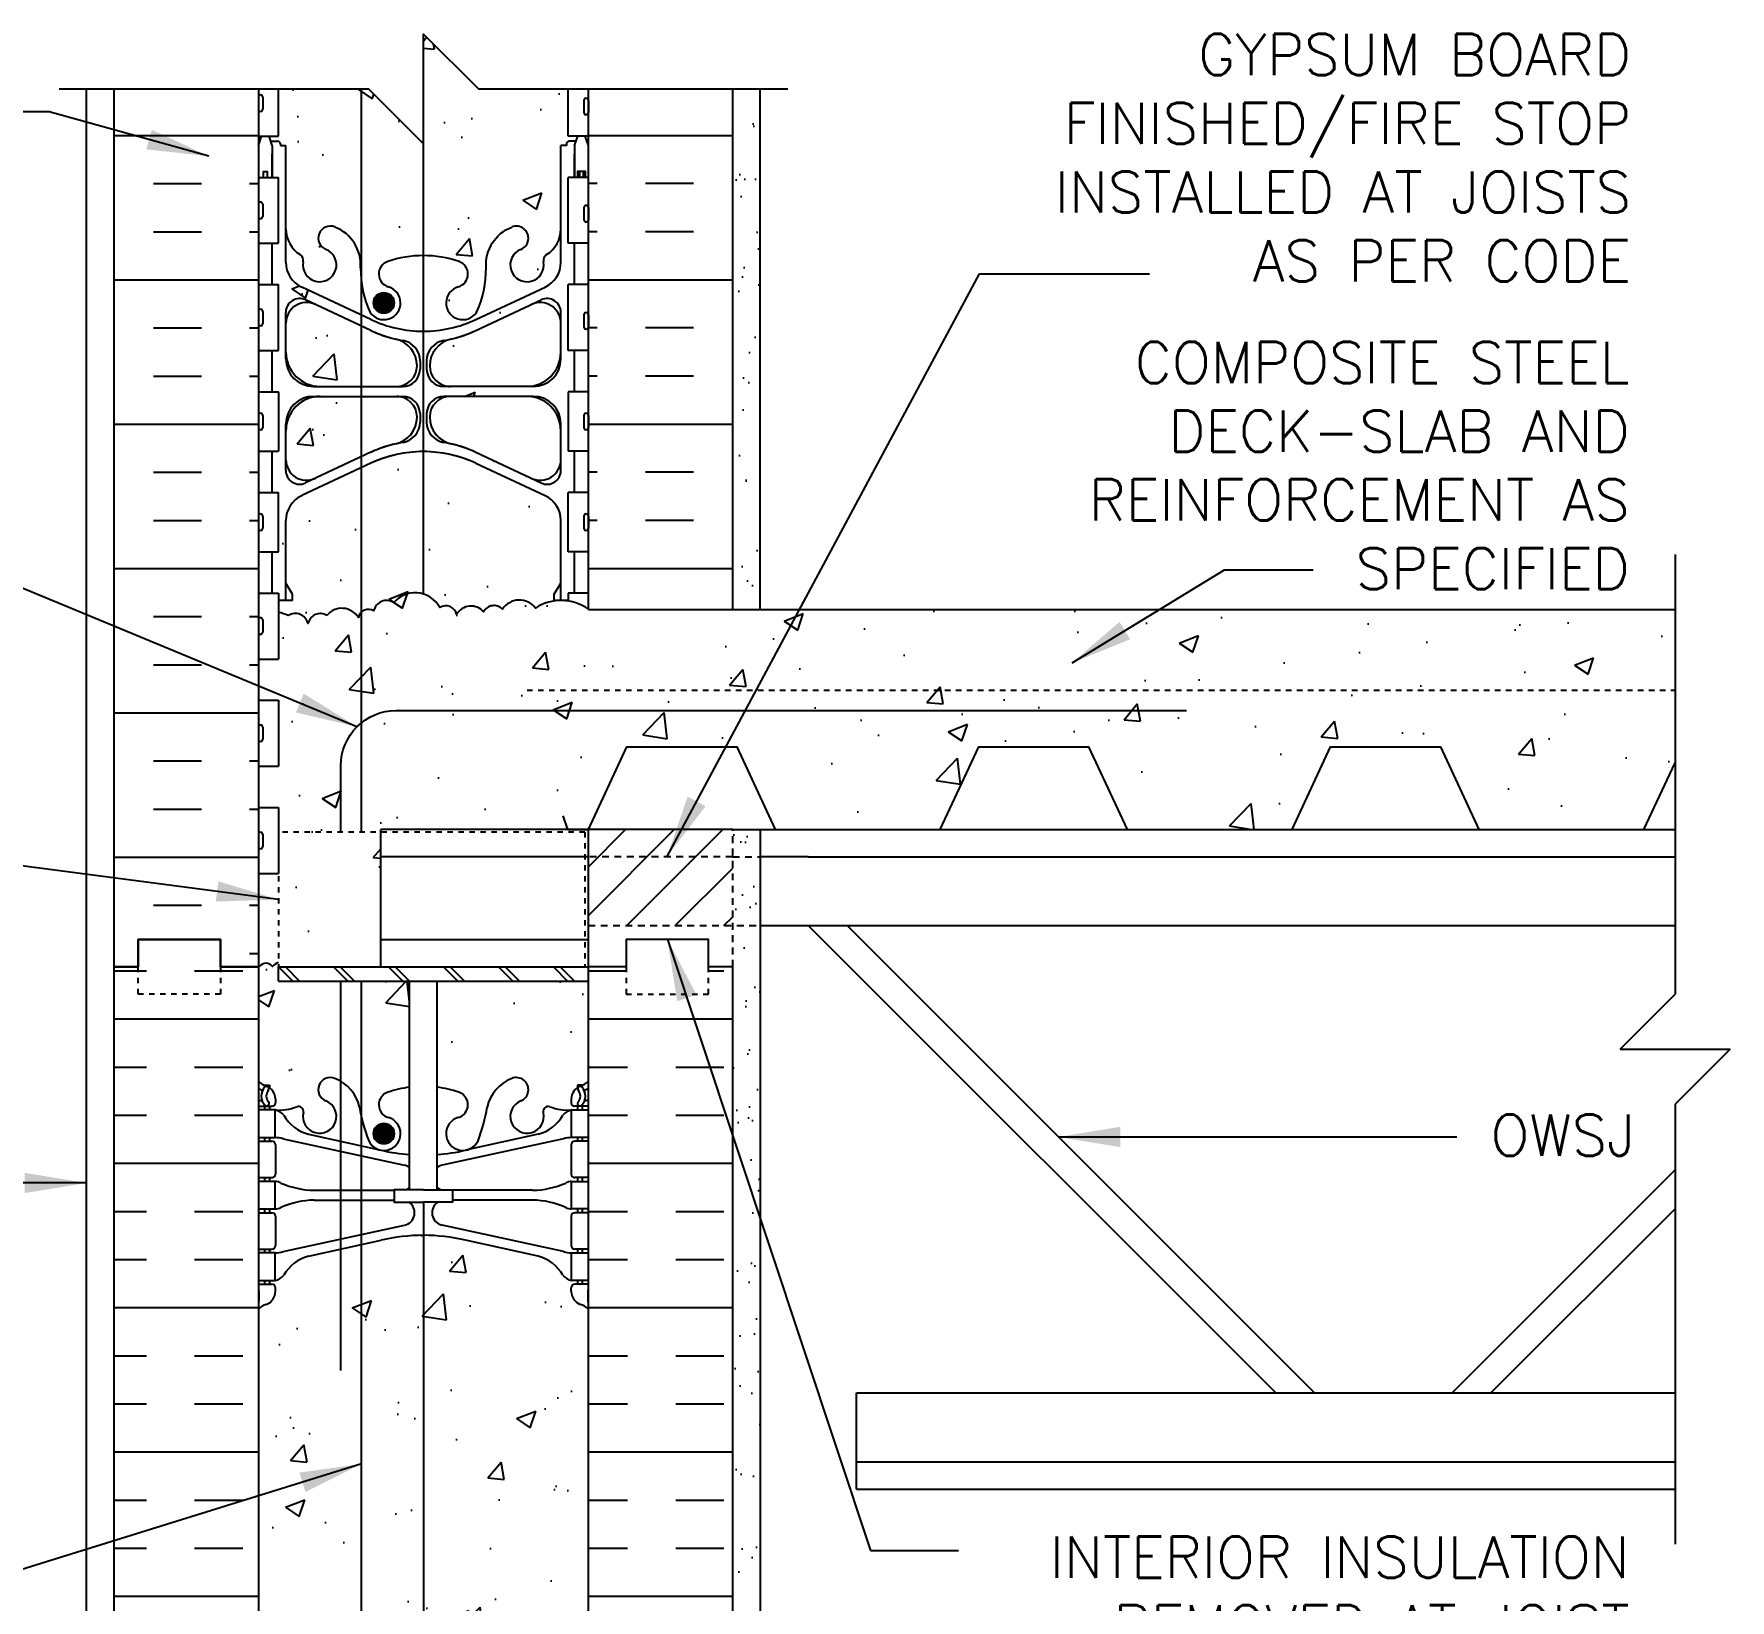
# Model space of a CAD drawing. Header units: inches. Extents: x 55 to 102, y 121.4 to 208.
# Drawn here: x 71.13 to 101.97, y 179.55 to 208.03 of the extents above; entities that cross this region are included whole.
import ezdxf
from ezdxf.enums import TextEntityAlignment as Align

# ---------------------------------------------------------------- set-up
doc = ezdxf.new("R2010")
doc.units = ezdxf.units.IN
doc.header["$LTSCALE"] = 0.5
doc.header["$MEASUREMENT"] = 0
doc.linetypes.add('DASHED2', pattern=[0.375, 0.25, -0.125])
doc.linetypes.add('HIDDEN2', pattern=[0.1875, 0.125, -0.0625])
for name, color, linetype in [('HATCH', 12, 'Continuous'), ('line25', 2, 'Continuous'), ('LINE3', 3, 'Continuous'), ('LINE50', 5, 'Continuous'), ('LINE9', 9, 'Continuous'), ('TEXT', 4, 'Continuous'), ('Web_Edge', 9, 'Continuous')]:
    doc.layers.add(name, color=color, linetype=linetype)
doc.styles.add('DIM', font='romans.shx', dxfattribs={"width": 0.7})
doc.styles.add('ROMANS', font='romans.shx', dxfattribs={"height": 0.75})
doc.dimstyles.new('ext_12', dxfattribs={"dimscale": 12, "dimtxt": 0.09375, "dimasz": 0.09375, "dimexe": 0.09375, "dimexo": 0.0625, "dimgap": 0.0625, "dimtad": 1, "dimdec": 1, "dimzin": 3, "dimdsep": 46, "dimlunit": 4, "dimtxsty": 'DIM', "dimcen": 0.09, "dimdle": 0.09375, "dimclrt": 4, "dimadec": 0, "dimazin": 0, "dimtfac": 1, "dimtdec": 1, "dimtmove": 2, "dimatfit": 3, "dimfxl": 1, "dimfrac": 2, "dimtolj": 1, "dimtzin": 0, "dimarcsym": 0})
pattern_1 = [(37.5, (8.1292, 63.0387), (-0.0314967, 0.963412), [0, -0.76, 0, -0.85, 0, -0.8125]), (7.5, (8.1292, 63.0387), (0.884888, 1.411073), [0, -0.41, 0, -0.685, 0, -0.2625]), (327.5, (7.5142, 63.0387), (1.557071, 0.0028295), [0, -0.25, 0, -0.9, 0, -1.175]), (317.5, (7.5142, 63.0387), (1.503063, 0.438838), [0, -0.125, 0, -0.59, 0, -0.675])]

# ---------------------------------------------------------------- blocks, each defined once
blk = doc.blocks.new('Cutline')
at = {"layer": 'LINE9'}
blk.add_lwpolyline([(-12.25, 0), (-6.625, 0), (-5.625, -1), (-5.625, 1), (-4.625, 0), (1, 0)], dxfattribs=at)

msp = doc.modelspace()

# ---------------------------------------------------------------- hatches: boundary and pattern name
at = {"layer": 'HATCH'}
h = msp.add_hatch(dxfattribs=at)
h.set_pattern_fill('AR-CONC', color=256, scale=0.5)
h.paths.add_polyline_path([(80.846, 207.031), (79.211, 207.031), (78.211, 208.031), (78.211, 206.031), (77.211, 207.031), (75.576, 207.031), (75.576, 206.174), (75.404, 206.174), (75.435, 206.081), (75.561, 206.081, -0.414214), (75.611, 206.031), (75.611, 206.001), (75.711, 206.001), (75.711, 204.485, 0.258958), (75.97, 204.018, -0.31131), (76.026, 203.888, 2.127293), (76.439, 204.113, -1), (76.602, 204.521, -0.325306), (77.069, 203.779, 0.10488), (77.241, 202.967, 1.422913), (77.575, 203.434, -0.735593), (77.562, 203.892, -0.082755), (78.211, 204.001, -0.082755), (78.859, 203.892, -0.735593), (78.846, 203.434, 1.422913), (79.18, 202.967, 0.10488), (79.352, 203.779, -0.325306), (79.819, 204.521, -1), (79.982, 204.113, 2.127293), (80.395, 203.888, -0.31131), (80.451, 204.018, 0.258958), (80.711, 204.485), (80.711, 206.001), (80.811, 206.001), (80.811, 206.031, -0.414214), (80.861, 206.081), (80.987, 206.081), (81.017, 206.174), (80.846, 206.174)])
h.paths.add_polyline_path([(77.707, 202.483, -0.053094), (77.257, 202.638), (76.245, 203.112, 0.549071), (75.711, 202.772), (75.711, 202.246, 0.414214), (76.336, 201.621), (77.721, 201.621, 0.085652), (77.846, 201.642, 0.316711), (78.096, 201.995, 0.350119)], flags=16)
h.paths.add_polyline_path([(77.721, 201.441), (76.336, 201.441, 0.414214), (75.711, 200.816), (75.711, 200.289, 0.549071), (76.245, 199.949), (77.257, 200.423, -0.053094), (77.707, 200.578, 0.350119), (78.096, 201.066, 0.413582)], flags=16)
h.paths.add_polyline_path([(80.086, 201.441), (78.701, 201.441, 0.413582), (78.326, 201.066, 0.350119), (78.714, 200.578, -0.053094), (79.164, 200.423), (80.177, 199.949, 0.549071), (80.711, 200.289), (80.711, 200.816, 0.414214)], flags=0)
h.paths.add_polyline_path([(80.711, 202.246), (80.711, 202.772, 0.549071), (80.177, 203.112), (79.164, 202.638, -0.051645), (78.726, 202.486, -0.001445), (78.714, 202.483, 0.350119), (78.326, 201.995, 0.413582), (78.701, 201.621), (80.086, 201.621, 0.414214)], flags=16)
h.paths.add_polyline_path([(80.846, 199.694), (80.961, 199.694), (80.961, 200.444), (80.846, 200.444), (80.846, 201.524), (80.961, 201.524), (80.961, 202.274), (80.846, 202.274), (80.846, 203.474), (80.961, 203.474), (80.961, 204.224), (80.846, 204.224), (80.846, 205.424), (80.961, 205.424), (80.961, 206.001), (80.987, 206.081), (80.861, 206.081, 0.414214), (80.811, 206.031), (80.811, 206.001), (80.711, 206.001), (80.711, 204.485), (80.711, 203.879, -0.291097), (80.423, 203.426), (79.164, 202.837, -0.109869), (78.211, 202.625, -0.109869), (77.257, 202.837), (75.999, 203.426, -0.291097), (75.711, 203.879), (75.711, 206.001), (75.611, 206.001), (75.611, 206.031, 0.414214), (75.561, 206.081), (75.435, 206.081), (75.461, 206.001), (75.461, 205.424), (75.576, 205.424), (75.576, 204.224), (75.461, 204.224), (75.461, 203.474), (75.576, 203.474), (75.576, 202.274), (75.461, 202.274), (75.461, 201.524), (75.576, 201.524), (75.576, 200.444), (75.461, 200.444), (75.461, 199.694), (75.576, 199.694), (75.576, 198.614), (75.461, 198.614), (75.461, 197.864), (75.576, 197.864), (75.576, 197.729), (75.711, 197.729), (75.711, 198.042), (75.831, 197.842), (75.831, 197.729), (75.576, 197.729), (75.576, 197.512, -0.058158), (75.755, 197.453, -0.520567), (76.114, 197.309, -0.520567), (76.456, 197.456, -0.520567), (77.029, 197.417, -0.520567), (77.31, 197.538, -0.520567), (77.672, 197.693, -0.230831), (78.09, 197.867, -0.258655), (78.512, 197.598, -0.520567), (78.816, 197.477, -0.520567), (79.306, 197.52, -0.520567), (79.651, 197.569, -0.520567), (80.25, 197.591, -0.185967), (80.846, 197.719), (80.846, 197.864), (80.961, 197.864), (80.961, 198.614), (80.846, 198.614)])
h.paths.add_polyline_path([(78.583, 200.604, -0.366251), (78.271, 200.974), (78.271, 201.128, -0.414214), (78.583, 201.441), (80.211, 201.441, -0.414214), (80.711, 200.941), (80.711, 200.092, -0.549071), (80.355, 199.866), (79.164, 200.423, 0.067914)], flags=16)
h.paths.add_polyline_path([(77.838, 200.604, 0.067914), (77.257, 200.423), (76.067, 199.866, -0.549071), (75.711, 200.092), (75.711, 200.941, -0.414214), (76.211, 201.441), (77.721, 201.441), (77.838, 201.441, -0.414214), (78.151, 201.128), (78.151, 200.974, -0.366251)], flags=16)
h.paths.add_polyline_path([(78.271, 201.933), (78.271, 202.087, -0.366251), (78.583, 202.457, 0.067914), (79.164, 202.638), (80.355, 203.195, -0.549071), (80.711, 202.969), (80.711, 202.121, -0.414214), (80.211, 201.621), (78.583, 201.621, -0.414214)], flags=16)
h.paths.add_polyline_path([(77.838, 201.621), (76.211, 201.621, -0.414214), (75.711, 202.121), (75.711, 202.969, -0.549071), (76.067, 203.195), (77.257, 202.638, 0.067914), (77.838, 202.457, -0.366251), (78.151, 202.087), (78.151, 201.933, -0.414214)], flags=16)
h.paths.add_polyline_path([(100.973, 197.566), (81.211, 197.566), (81.211, 197.568, 0.310845), (80.25, 197.591, 0.520567), (79.651, 197.569, 0.520567), (79.306, 197.52, 0.520567), (78.816, 197.477, 0.520567), (78.512, 197.598, 0.258655), (78.09, 197.867, 0.230831), (77.672, 197.693, 0.520567), (77.31, 197.538, 0.520567), (77.029, 197.417, 0.520567), (76.456, 197.456, 0.520567), (76.114, 197.309, 0.520567), (75.755, 197.453, 0.058158), (75.576, 197.512), (75.576, 196.664), (75.211, 196.664), (75.211, 195.914), (75.576, 195.914), (75.576, 194.714), (75.211, 194.714), (75.211, 193.964), (75.576, 193.964), (75.576, 193.517), (77.436, 193.517), (77.436, 193.564), (81.211, 193.564), (81.91, 195.064), (83.91, 195.064), (84.609, 193.566), (87.611, 193.566), (88.309, 195.064), (90.309, 195.064), (91.007, 193.566), (94.01, 193.566), (94.708, 195.064), (96.708, 195.064), (97.406, 193.566), (100.408, 193.566), (100.973, 194.777)])
h.paths.add_polyline_path([(77.436, 193.517), (75.576, 193.517), (75.576, 191.064), (77.436, 191.064)])
h.paths.add_polyline_path([(75.576, 192.764), (75.211, 192.764), (75.211, 188.977, 0.064398), (75.321, 188.911), (75.411, 188.911), (75.411, 188.87, -0.249069), (75.521, 188.663), (75.521, 188.595, -0.414214), (75.458, 188.533), (75.411, 188.533), (75.411, 188.463), (75.516, 188.463, 0.10046), (75.909, 188.52, -0.601435), (76.029, 188.415, 2.182095), (76.439, 188.628, -1), (76.602, 189.036, -0.24438), (77.051, 188.515, 0.053157), (77.217, 187.901, 0.223253), (77.417, 187.737), (77.437, 187.732, 0.955472), (77.575, 188.326, -0.735593), (77.562, 188.784, -0.05128), (77.961, 188.876), (77.961, 190.804), (77.96, 190.804), (75.576, 190.804), (75.576, 191.064)])
h.paths.add_polyline_path([(81.211, 190.804), (78.461, 190.804), (78.461, 188.876, -0.05128), (78.859, 188.784, -0.735593), (78.846, 188.326, 0.955472), (78.985, 187.732), (79.004, 187.737, 0.223253), (79.205, 187.901, 0.053157), (79.371, 188.515, -0.24438), (79.819, 189.036, -1), (79.982, 188.628, 2.182095), (80.392, 188.415, -0.601435), (80.512, 188.52, 0.10046), (80.906, 188.463), (81.011, 188.463), (81.011, 188.533), (80.963, 188.533, -0.414214), (80.901, 188.595), (80.901, 188.663, -0.249069), (81.011, 188.87), (81.011, 188.911), (81.101, 188.911, 0.064398), (81.211, 188.977)])
h.paths.add_polyline_path([(81.211, 184.848, 0.082415), (81.067, 184.927, -0.317837), (80.901, 185.163), (80.901, 185.23, -0.414214), (80.963, 185.293), (81.011, 185.293), (81.011, 185.363), (80.906, 185.363, -0.188973), (80.75, 185.457, 0.196323), (80.301, 185.804), (78.979, 186.094, 0.057795), (78.211, 186.183, 0.057795), (77.442, 186.094), (76.121, 185.804, 0.196323), (75.672, 185.457, -0.188973), (75.516, 185.363), (75.411, 185.363), (75.411, 185.293), (75.458, 185.293, -0.414214), (75.521, 185.23), (75.521, 185.163, -0.317837), (75.354, 184.927, 0.082415), (75.211, 184.848), (75.211, 179.285, 0.082415), (75.354, 179.206, -0.317837), (75.521, 178.97), (75.521, 178.903, -0.414214), (75.458, 178.84), (75.411, 178.84), (75.411, 178.77), (75.516, 178.77, -0.188973), (75.672, 178.675, 0.196323), (76.121, 178.329), (77.442, 178.039, 0.057795), (78.211, 177.949, 0.057795), (78.979, 178.039), (80.301, 178.329, 0.196323), (80.75, 178.675, -0.188973), (80.906, 178.77), (81.011, 178.77), (81.011, 178.84), (80.963, 178.84, -0.414214), (80.901, 178.903), (80.901, 178.97, -0.317837), (81.067, 179.206, 0.082415), (81.211, 179.285)])
h.paths.add_polyline_path([(81.211, 175.155, 0.064398), (81.101, 175.221), (81.011, 175.221), (81.011, 175.263, -0.249069), (80.901, 175.47), (80.901, 175.538, -0.414214), (80.963, 175.6), (81.011, 175.6), (81.011, 175.67), (80.906, 175.67, 0.10046), (80.512, 175.613, -0.601435), (80.392, 175.718, 2.182095), (79.982, 175.505, -1), (79.819, 175.096, -0.24438), (79.371, 175.617, 0.053157), (79.205, 176.231, 0.223253), (79.004, 176.396), (78.985, 176.4, 0.955472), (78.846, 175.807, -0.735593), (78.859, 175.349, -0.082755), (78.211, 175.241, -0.082755), (77.562, 175.349, -0.735593), (77.575, 175.807, 0.955472), (77.437, 176.4), (77.417, 176.396, 0.223253), (77.217, 176.231, 0.053157), (77.051, 175.617, -0.24438), (76.602, 175.096, -1), (76.439, 175.505, 2.182095), (76.029, 175.718, -0.601435), (75.909, 175.613, 0.10046), (75.516, 175.67), (75.411, 175.67), (75.411, 175.6), (75.458, 175.6, -0.414214), (75.521, 175.538), (75.521, 175.47, -0.249069), (75.411, 175.263), (75.411, 175.221), (75.321, 175.221, 0.064398), (75.211, 175.155), (75.211, 173.066), (75.211, 170.977, 0.064398), (75.321, 170.911), (75.411, 170.911), (75.411, 170.87, -0.249069), (75.521, 170.663), (75.521, 170.595, -0.414214), (75.458, 170.533), (75.411, 170.533), (75.411, 170.463), (75.516, 170.463, 0.10046), (75.909, 170.52, -0.601435), (76.029, 170.415, 2.182095), (76.439, 170.628, -1), (76.602, 171.036, -0.24438), (77.051, 170.515, 0.053157), (77.217, 169.901, 0.223253), (77.417, 169.737), (77.437, 169.732, 0.955472), (77.575, 170.326, -0.735593), (77.562, 170.784, -0.082755), (78.211, 170.892, -0.082755), (78.859, 170.784, -0.735593), (78.846, 170.326, 0.955472), (78.985, 169.732), (79.004, 169.737, 0.223253), (79.205, 169.901, 0.053157), (79.371, 170.515, -0.24438), (79.819, 171.036, -1), (79.982, 170.628, 2.182095), (80.392, 170.415, -0.601435), (80.512, 170.52, 0.10046), (80.906, 170.463), (81.011, 170.463), (81.011, 170.533), (80.963, 170.533, -0.414214), (80.901, 170.595), (80.901, 170.663, -0.249069), (81.011, 170.87), (81.011, 170.911), (81.101, 170.911, 0.064398), (81.211, 170.977), (81.211, 173.066)])
h = msp.add_hatch(dxfattribs=at)
h.set_pattern_fill('INSUL', color=256, scale=7, style=0)
h.set_pattern_definition([(0, (-2850.951, -205.941), (0, 2.625), []), (0, (-2850.951, -205.066), (0, 2.625), [0.875, -0.875]), (0, (-2850.951, -204.191), (0, 2.625), [0.875, -0.875])])
h.paths.add_polyline_path([(72.586, 191.069), (73.023, 191.069), (73.023, 191.569), (74.523, 191.569), (74.523, 191.069), (75.211, 191.069), (75.211, 206.906), (75.086, 207.031), (72.586, 207.031)])
h = msp.add_hatch(dxfattribs=at)
h.set_pattern_fill('AR-CONC', color=256, scale=0.5, style=0)
h.set_pattern_definition([(50, (4.1033, -1.778), (3.5863, -0.31376), [0.375, -4.125]), (355, (4.1033, -1.778), (-0.693757, 3.76096), [0.3, -3.3]), (100.4514, (4.4022, -1.804), (2.892547, 3.4472), [0.3187, -3.50571]), (46.1842, (4.1033, -0.778), (5.336205, -0.827595), [0.5625, -6.1875]), (96.6356, (4.548, -0.847), (4.67331, 4.87059), [0.47805, -5.25856]), (351.1842, (4.1033, -0.778), (4.67331, 4.87059), [0.45, -4.95]), (21, (4.6033, -1.028), (2.984535, -2.013094), [0.375, -4.125]), (326, (4.6033, -1.028), (1.216577, 3.62575), [0.3, -3.3]), (71.4514, (4.852, -1.1957), (4.201113, 1.61265), [0.3187, -3.50571]), (37.5, (4.1033, -1.7779), (0.060799, 1.664469), [0, -3.26, 0, -3.35, 0, -3.3125]), (7.5, (4.1033, -1.778), (1.315348, 1.972059), [0, -1.91, 0, -3.185, 0, -1.2625]), (327.5, (2.9883, -1.778), (2.669112, -0.112774), [0, -1.25, 0, -3.9, 0, -5.175]), (317.5, (2.4883, -1.778), (2.91593, 0.500525), [0, -1.625, 0, -2.59, 0, -3.675])])
h.paths.add_polyline_path([(76.614, 207.031), (75.576, 207.031), (75.576, 206.174), (75.404, 206.174), (75.435, 206.081), (75.561, 206.081, -0.414214), (75.611, 206.031), (75.611, 206.001), (75.711, 206.001), (75.711, 204.485, 0.258958), (75.97, 204.018, -0.31131), (76.026, 203.888, 0.933591), (76.614, 203.73), (76.614, 203.929, 0.218189), (76.439, 204.113, -1), (76.602, 204.521, -0.004256), (76.614, 204.516)])
h = msp.add_hatch(dxfattribs=at)
h.set_pattern_fill('INSUL', color=256, scale=7, style=0)
h.set_pattern_definition([(180, (3007.3722, -205.941), (0, 2.625), []), (180, (3007.3722, -205.066), (0, 2.625), [0.875, -0.875]), (180, (3007.3722, -204.191), (0, 2.625), [0.875, -0.875])])
h.paths.add_polyline_path([(81.211, 197.566), (83.836, 197.566), (83.836, 207.031), (81.211, 207.031)])
h = msp.add_hatch(dxfattribs=at)
h.set_pattern_fill('AR-SAND', color=256, scale=0.5, style=0)
h.set_pattern_definition(pattern_1)
h.paths.add_polyline_path([(84.336, 207.031), (83.836, 207.031), (83.836, 197.566), (83.961, 197.566), (84.336, 197.566)])
h = msp.add_hatch(dxfattribs=at)
h.set_pattern_fill('AR-SAND', color=256, scale=0.5, style=0)
h.set_pattern_definition(pattern_1)
h.paths.add_polyline_path([(84.336, 193.566), (83.836, 193.566), (83.836, 173.066), (83.836, 164.066), (84.336, 164.066)])
h = msp.add_hatch(dxfattribs=at)
h.set_pattern_fill('INSUL', color=256, scale=7, style=0)
h.set_pattern_definition([(0, (82.7988, 184.8664), (0, 2.625), []), (0, (82.7988, 185.7414), (0, 2.625), [0.875, -0.875]), (0, (82.7988, 186.6164), (0, 2.625), [0.875, -0.875])])
h.paths.add_polyline_path([(83.836, 191.066), (83.398, 191.066), (83.398, 190.566), (81.898, 190.566), (81.898, 191.066), (81.211, 191.066), (81.211, 173.066), (81.898, 173.066), (81.898, 173.566), (83.398, 173.566), (83.398, 173.066), (83.836, 173.066)])
h.paths.add_polyline_path([(72.586, 173.066), (73.023, 173.066), (73.023, 173.566), (74.523, 173.566), (74.523, 173.066), (75.211, 173.066), (75.211, 191.066), (74.523, 191.066), (74.523, 191.566), (73.023, 191.566), (73.023, 191.066), (72.586, 191.066)])
at = {"layer": 'LINE3'}
for points in [[(77.68, 203.141, 1), (77.305, 203.141, 1)], [(77.305, 188.032, 1), (77.68, 188.032, 1)]]:
    msp.add_hatch(color=256, dxfattribs=at).paths.add_polyline_path(points)
at = {"layer": 'LINE9'}
h = msp.add_hatch(dxfattribs=at)
h.set_pattern_fill('ANSI31', color=256, scale=5, style=0)
h.set_pattern_definition([(45, (4.1033, -1.77793), (-0.4419417, 0.4419417), [])])
h.paths.add_polyline_path([(83.836, 191.816), (83.836, 193.564), (81.211, 193.564), (81.211, 191.816)])

# ---------------------------------------------------------------- linework, layer by layer
at = {"layer": 'HATCH', "linetype": 'HIDDEN2'}
for p, q in [((75.576, 193.517), (75.576, 191.064)), ((81.148, 193.517), (75.576, 193.517)), ((81.148, 193.517), (81.148, 191.064))]:
    msp.add_line(p, q, dxfattribs=at)
at = {"layer": 'HATCH', "linetype": 'HIDDEN2', "ltscale": 2}
for p, q in [((83.836, 191.066), (83.836, 193.566)), ((83.836, 193.066), (81.211, 193.066)), ((83.836, 193.066), (84.336, 193.066)), ((81.211, 191.816), (84.336, 191.816))]:
    msp.add_line(p, q, dxfattribs=at)
at = {"layer": 'HATCH'}
for p, q in [((75.049, 191.307), (75.211, 191.307)), ((75.576, 191.064), (75.835, 190.804)), ((75.701, 191.064), (75.96, 190.804)), ((76.576, 191.064), (76.835, 190.804)), ((76.701, 191.064), (76.96, 190.804)), ((77.576, 191.064), (77.835, 190.804)), ((77.701, 191.064), (77.96, 190.804)), ((78.576, 191.064), (78.835, 190.804)), ((78.701, 191.064), (78.96, 190.804)), ((79.576, 191.064), (79.835, 190.804)), ((79.701, 191.064), (79.96, 190.804)), ((80.576, 191.064), (80.835, 190.804)), ((80.701, 191.064), (80.96, 190.804))]:
    msp.add_line(p, q, dxfattribs=at)
for points in [[(78.09, 197.867, 0.230831), (77.672, 197.693, 0.520567), (77.31, 197.538, 0.520567), (77.029, 197.417, 0.520567), (76.456, 197.456, 0.166585)], [(81.211, 197.568, 0.310845), (80.25, 197.591, 0.520567), (79.651, 197.569, 0.520567), (79.306, 197.52, 0.520567), (78.816, 197.477, 0.520567), (78.512, 197.598, 0.258655), (78.09, 197.867, 0.132818)], [(76.456, 197.456, 0.520567), (76.114, 197.309, 0.520567), (75.755, 197.453, 0.058158), (75.576, 197.512, 0.058158)], [(75.576, 191.142, 0.182463), (75.468, 191.069, 0.520567), (75.232, 191.069)]]:
    msp.add_lwpolyline(points, format="xyb", dxfattribs=at)
at = {"layer": 'line25'}
for p, q in [((75.211, 207.031), (75.211, 173.066)), ((75.576, 206.174), (75.576, 207.031)), ((80.846, 206.174), (80.846, 207.031)), ((81.211, 197.566), (81.211, 207.031)), ((75.211, 206.174), (75.576, 206.174)), ((81.211, 206.174), (80.846, 206.174)), ((75.211, 205.424), (75.576, 205.424)), ((75.576, 204.224), (75.576, 205.424)), ((80.846, 204.224), (80.846, 205.424)), ((81.211, 205.424), (80.846, 205.424)), ((75.211, 204.224), (75.576, 204.224)), ((81.211, 204.224), (80.846, 204.224)), ((75.211, 203.474), (75.576, 203.474)), ((75.576, 202.274), (75.576, 203.474)), ((81.211, 203.474), (80.846, 203.474)), ((80.846, 202.274), (80.846, 203.474)), ((75.211, 202.274), (75.576, 202.274)), ((81.211, 202.274), (80.846, 202.274)), ((75.211, 201.524), (75.576, 201.524)), ((75.576, 201.524), (75.576, 200.444)), ((81.211, 201.524), (80.846, 201.524)), ((80.846, 201.524), (80.846, 200.444)), ((75.211, 200.444), (75.576, 200.444)), ((81.211, 200.444), (80.846, 200.444)), ((75.211, 199.694), (75.576, 199.694)), ((75.576, 198.614), (75.576, 199.694)), ((81.211, 199.694), (80.846, 199.694)), ((80.846, 198.614), (80.846, 199.694)), ((75.211, 198.614), (75.576, 198.614)), ((81.211, 198.614), (80.846, 198.614)), ((75.211, 197.864), (75.576, 197.864)), ((75.576, 197.864), (75.576, 196.664)), ((81.211, 197.864), (80.846, 197.864)), ((80.846, 197.864), (80.846, 197.719)), ((81.211, 197.566), (100.973, 197.566)), ((75.211, 196.664), (75.576, 196.664)), ((75.211, 195.914), (75.576, 195.914)), ((75.576, 195.914), (75.576, 194.714)), ((75.211, 194.714), (75.576, 194.714)), ((75.211, 193.964), (75.576, 193.964)), ((75.576, 193.964), (75.576, 192.764)), ((77.436, 191.064), (77.436, 193.564)), ((81.211, 173.066), (81.211, 193.566)), ((83.836, 193.566), (100.973, 193.566)), ((81.211, 193.064), (77.436, 193.064)), ((85.211, 193.066), (84.336, 193.066)), ((85.211, 193.066), (100.973, 193.066)), ((75.211, 192.764), (75.576, 192.764)), ((77.436, 191.564), (81.211, 191.564)), ((84.336, 191.816), (100.973, 191.816)), ((85.211, 191.816), (93.711, 183.316)), ((85.918, 191.816), (94.418, 183.316)), ((75.576, 191.064), (81.211, 191.064)), ((75.576, 190.804), (75.576, 191.064)), ((75.576, 190.804), (81.211, 190.804)), ((77.961, 187.012), (77.961, 190.804)), ((78.461, 187.012), (78.461, 190.804)), ((100.973, 187.372), (96.918, 183.316)), ((100.973, 186.664), (97.625, 183.316)), ((86.086, 181.566), (86.086, 183.316)), ((86.086, 183.316), (100.973, 183.316)), ((86.086, 182.066), (100.973, 182.066)), ((86.086, 181.566), (100.973, 181.566))]:
    msp.add_line(p, q, dxfattribs=at)
at = {"layer": 'line25', "color": 192}
for p, q in [((80.836, 193.564), (80.756, 193.814)), ((80.836, 193.564), (81.211, 193.564)), ((84.61, 193.564), (87.61, 193.564)), ((91.008, 193.564), (94.008, 193.564)), ((97.407, 193.564), (100.407, 193.564))]:
    msp.add_line(p, q, dxfattribs=at)
for points in [[(81.211, 193.564), (81.91, 195.064), (83.91, 195.064), (84.61, 193.564)], [(87.61, 193.564), (88.309, 195.064), (90.309, 195.064), (91.008, 193.564)], [(94.008, 193.564), (94.708, 195.064), (96.708, 195.064), (97.407, 193.564)], [(100.407, 193.564), (100.973, 194.777)]]:
    msp.add_lwpolyline(points, dxfattribs=at)
at = {"layer": 'line25'}
for points in [[(83.836, 193.564), (77.436, 193.564)], [(78.211, 187.012), (77.682, 187.012), (77.682, 186.785), (78.211, 186.785)], [(78.211, 187.012), (78.739, 187.012), (78.739, 186.785), (78.48, 186.785)], [(78.48, 186.785), (78.211, 186.785)]]:
    msp.add_lwpolyline(points, dxfattribs=at)
at = {"layer": 'LINE3'}
for p, q in [((77.086, 193.517), (77.086, 207.029)), ((78.211, 197.845), (78.211, 206.031)), ((77.086, 170.557), (77.086, 190.804)), ((78.211, 186.785), (78.21, 164.066))]:
    msp.add_line(p, q, dxfattribs=at)
at = {"layer": 'LINE3', "linetype": 'Continuous'}
msp.add_lwpolyline([(76.711, 193.517), (76.711, 194.726, -0.414214), (77.711, 195.726), (92.089, 195.726)], format="xyb", dxfattribs=at)
msp.add_lwpolyline([(76.711, 183.726), (76.711, 190.804)], dxfattribs=at)
at = {"layer": 'LINE3'}
for centre in [(77.492, 203.141), (77.492, 188.032)]:
    msp.add_circle(centre, 0.188, dxfattribs=at)
at = {"layer": 'LINE50'}
for p, q in [((72.586, 191.069), (72.586, 207.031)), ((83.836, 197.566), (83.836, 207.031)), ((72.586, 173.066), (72.586, 191.066)), ((83.836, 173.066), (83.836, 191.066))]:
    msp.add_line(p, q, dxfattribs=at)
for points in [[(75.211, 191.066), (74.523, 191.066), (74.523, 191.566), (73.023, 191.566), (73.023, 191.066), (72.586, 191.066)], [(72.586, 191.066), (73.023, 191.066), (73.023, 191.566), (74.523, 191.566), (74.523, 191.066), (75.211, 191.066)], [(83.836, 191.066), (83.398, 191.066), (83.398, 191.566), (81.898, 191.566), (81.898, 191.066), (81.211, 191.066)]]:
    msp.add_lwpolyline(points, dxfattribs=at)
at = {"layer": 'LINE9'}
for p, q in [((72.086, 164.066), (72.086, 207.031)), ((84.336, 197.566), (84.336, 207.031)), ((75.211, 206.884), (75.211, 206.664)), ((75.211, 206.829), (75.211, 206.829)), ((75.211, 206.719), (75.211, 206.719)), ((75.251, 206.924), (75.251, 206.924)), ((75.291, 206.884), (75.291, 206.664)), ((81.131, 206.824), (81.131, 206.604)), ((81.131, 206.769), (81.131, 206.769)), ((81.131, 206.659), (81.131, 206.659)), ((81.171, 206.864), (81.171, 206.864)), ((81.211, 206.824), (81.211, 206.604)), ((75.251, 206.624), (75.251, 206.624)), ((81.171, 206.564), (81.171, 206.564)), ((75.211, 206.001), (75.267, 206.174)), ((75.461, 206.001), (75.404, 206.174)), ((75.435, 206.081), (75.561, 206.081)), ((80.987, 206.081), (80.861, 206.081)), ((80.961, 206.001), (81.017, 206.174)), ((81.211, 206.001), (81.154, 206.174)), ((75.461, 206.001), (75.461, 205.424)), ((75.611, 206.031), (75.611, 206.001)), ((75.611, 206.031), (75.611, 206.031)), ((75.611, 206.001), (75.711, 206.001)), ((75.711, 203.879), (75.711, 206.001)), ((80.811, 206.001), (80.711, 206.001)), ((80.711, 203.879), (80.711, 206.001)), ((80.811, 206.031), (80.811, 206.001)), ((80.811, 206.031), (80.811, 206.031)), ((80.961, 206.001), (80.961, 205.424)), ((75.211, 204.934), (75.211, 204.714)), ((75.211, 204.879), (75.211, 204.879)), ((75.251, 204.974), (75.251, 204.974)), ((75.291, 204.934), (75.291, 204.714)), ((81.131, 204.874), (81.131, 204.654)), ((81.131, 204.819), (81.131, 204.819)), ((81.171, 204.914), (81.171, 204.914)), ((81.211, 204.874), (81.211, 204.654)), ((75.211, 204.769), (75.211, 204.769)), ((75.251, 204.674), (75.251, 204.674)), ((81.131, 204.709), (81.131, 204.709)), ((81.171, 204.614), (81.171, 204.614)), ((77.257, 202.837), (75.999, 203.426)), ((77.257, 202.837), (75.999, 203.426)), ((79.164, 202.837), (80.423, 203.426)), ((79.164, 202.837), (80.423, 203.426)), ((75.211, 202.984), (75.211, 202.764)), ((75.251, 203.024), (75.251, 203.024)), ((75.291, 202.984), (75.291, 202.764)), ((75.711, 202.121), (75.711, 202.969)), ((77.257, 202.638), (76.067, 203.195)), ((77.257, 202.638), (76.067, 203.195)), ((79.164, 202.638), (80.355, 203.195)), ((79.164, 202.638), (80.355, 203.195)), ((80.711, 202.121), (80.711, 202.969)), ((81.171, 202.964), (81.171, 202.964)), ((75.211, 202.929), (75.211, 202.929)), ((75.211, 202.819), (75.211, 202.819)), ((75.251, 202.724), (75.251, 202.724)), ((81.131, 202.924), (81.131, 202.704)), ((81.131, 202.869), (81.131, 202.869)), ((81.131, 202.759), (81.131, 202.759)), ((81.171, 202.664), (81.171, 202.664)), ((81.211, 202.924), (81.211, 202.704)), ((78.151, 202.087), (78.151, 201.933)), ((78.271, 202.087), (78.271, 201.933)), ((78.096, 201.996), (78.096, 201.996)), ((78.326, 201.996), (78.326, 201.996)), ((76.211, 201.621), (77.838, 201.621)), ((76.211, 201.621), (77.721, 201.621)), ((76.211, 201.441), (77.838, 201.441)), ((76.211, 201.441), (77.721, 201.441)), ((80.211, 201.621), (78.583, 201.621)), ((80.211, 201.441), (78.583, 201.441)), ((80.211, 201.621), (78.701, 201.621)), ((80.211, 201.441), (78.701, 201.441)), ((75.251, 201.134), (75.251, 201.134)), ((78.151, 201.128), (78.151, 200.974)), ((78.271, 201.128), (78.271, 200.974)), ((81.171, 201.134), (81.171, 201.134)), ((75.211, 201.094), (75.211, 200.874)), ((75.211, 201.039), (75.211, 201.039)), ((75.211, 200.929), (75.211, 200.929)), ((75.251, 200.834), (75.251, 200.834)), ((75.291, 201.094), (75.291, 200.874)), ((75.711, 200.092), (75.711, 200.941)), ((80.711, 200.092), (80.711, 200.941)), ((81.131, 201.094), (81.131, 200.874)), ((81.131, 201.039), (81.131, 201.039)), ((81.131, 200.929), (81.131, 200.929)), ((81.171, 200.834), (81.171, 200.834)), ((81.211, 201.094), (81.211, 200.874)), ((77.257, 200.224), (75.999, 199.635)), ((77.257, 200.224), (75.999, 199.635)), ((77.257, 200.423), (76.067, 199.866)), ((77.257, 200.423), (76.067, 199.866)), ((79.164, 200.423), (80.355, 199.866)), ((79.164, 200.423), (80.355, 199.866)), ((79.164, 200.224), (80.423, 199.635)), ((79.164, 200.224), (80.423, 199.635)), ((75.211, 199.264), (75.211, 199.044)), ((75.251, 199.304), (75.251, 199.304)), ((75.291, 199.264), (75.291, 199.044)), ((81.131, 199.264), (81.131, 199.044)), ((81.171, 199.304), (81.171, 199.304)), ((81.211, 199.264), (81.211, 199.044)), ((75.211, 199.209), (75.211, 199.209)), ((75.211, 199.099), (75.211, 199.099)), ((75.251, 199.004), (75.251, 199.004)), ((75.711, 197.729), (75.711, 199.182)), ((80.711, 197.729), (80.711, 199.182)), ((81.131, 199.209), (81.131, 199.209)), ((81.131, 199.099), (81.131, 199.099)), ((81.171, 199.004), (81.171, 199.004)), ((100.973, 198.566), (100.973, 190.566)), ((75.831, 197.842), (75.711, 198.042)), ((80.591, 197.842), (80.711, 198.042)), ((75.831, 197.729), (75.576, 197.729)), ((75.831, 197.729), (75.831, 197.842)), ((80.591, 197.729), (80.591, 197.842)), ((80.846, 197.729), (80.591, 197.729)), ((75.251, 197.414), (75.251, 197.414)), ((75.211, 197.374), (75.211, 197.154)), ((75.211, 197.319), (75.211, 197.319)), ((75.211, 197.209), (75.211, 197.209)), ((75.251, 197.114), (75.251, 197.114)), ((75.291, 197.374), (75.291, 197.154)), ((75.211, 195.424), (75.211, 195.204)), ((75.211, 195.369), (75.211, 195.369)), ((75.211, 195.259), (75.211, 195.259)), ((75.251, 195.464), (75.251, 195.464)), ((75.291, 195.424), (75.291, 195.204)), ((75.251, 195.164), (75.251, 195.164)), ((75.211, 193.474), (75.211, 193.254)), ((75.211, 193.419), (75.211, 193.419)), ((75.251, 193.514), (75.251, 193.514)), ((75.291, 193.474), (75.291, 193.254)), ((84.336, 193.566), (84.336, 164.066)), ((75.211, 193.309), (75.211, 193.309)), ((75.251, 193.214), (75.251, 193.214)), ((99.973, 189.566), (100.973, 190.566)), ((99.973, 189.566), (101.973, 189.566)), ((101.973, 189.566), (100.973, 188.566)), ((100.973, 188.566), (100.973, 180.566))]:
    msp.add_line(p, q, dxfattribs=at)
at = {"layer": 'LINE9', "linetype": 'HIDDEN2'}
msp.add_line((80.096, 196.095), (100.973, 196.095), dxfattribs=at)
at = {"layer": 'LINE9'}
for points in [[(75.461, 205.424), (75.461, 205.851)], [(80.961, 205.424), (80.961, 205.851)], [(75.301, 205.424), (75.301, 205.531), (75.371, 205.531), (75.371, 205.424)], [(81.161, 205.424), (81.161, 205.531), (81.011, 205.531), (81.011, 205.424)], [(81.121, 205.424), (81.121, 205.531), (81.051, 205.531), (81.051, 205.424)], [(75.461, 203.474), (75.461, 204.224)], [(80.961, 203.474), (80.961, 204.224)], [(75.461, 201.524), (75.461, 202.274)], [(80.961, 201.524), (80.961, 202.274)], [(75.461, 199.694), (75.461, 200.444)], [(80.961, 199.694), (80.961, 200.444)], [(75.461, 197.864), (75.461, 198.614)], [(80.961, 197.864), (80.961, 198.614)]]:
    msp.add_lwpolyline(points, dxfattribs=at)
for points in [[(77.069, 203.779, 0.325312), (76.602, 204.521)], [(79.352, 203.779, -0.325312), (79.819, 204.521)]]:
    msp.add_lwpolyline(points, format="xyb", dxfattribs=at)
at = {"layer": 'LINE9', "linetype": 'DASHED2', "ltscale": 0.15}
for points in [[(74.523, 191.066), (74.523, 191.066), (74.523, 190.566), (73.023, 190.566), (73.023, 191.066), (73.023, 191.066)], [(81.898, 191.066), (81.898, 191.066), (81.898, 190.566), (83.398, 190.566), (83.398, 191.066), (83.398, 191.066)]]:
    msp.add_lwpolyline(points, dxfattribs=at)
at = {"layer": 'LINE9'}
for centre, radius, start, end in [((75.251, 206.884), 0.04, 90, 180), ((75.251, 206.664), 0.04, 180, 270), ((75.251, 206.884), 0.04, 0, 90), ((75.251, 206.664), 0.04, 270, 0), ((81.171, 206.824), 0.04, 90, 180), ((81.171, 206.824), 0.04, 0, 90), ((81.171, 206.604), 0.04, 180, 270), ((81.171, 206.604), 0.04, 270, 0), ((75.561, 206.031), 0.05, 0, 90), ((80.861, 206.031), 0.05, 90, 180), ((75.251, 204.934), 0.04, 90, 180), ((75.251, 204.934), 0.04, 0, 90), ((81.171, 204.874), 0.04, 90, 180), ((81.171, 204.874), 0.04, 0, 90), ((75.251, 204.714), 0.04, 180, 270), ((75.251, 204.714), 0.04, 270, 0), ((76.521, 204.317), 0.22, 68.1963, 248.1963), ((79.901, 204.317), 0.22, 291.8037, 111.8037), ((81.171, 204.654), 0.04, 180, 270), ((81.171, 204.654), 0.04, 270, 0), ((76.261, 204.485), 0.55, 180, 238.0732), ((80.161, 204.485), 0.55, 301.9268, 0), ((76.211, 203.879), 0.5, 180, 244.9204), ((75.904, 203.912), 0.125, 348.9056, 58.0732), ((76.326, 203.83), 0.305, 168.9056, 68.1963), ((77.64, 203.665), 0.24, 108.923, 254.2747), ((78.211, 202.001), 2, 90, 108.923), ((78.211, 202.001), 2, 71.077, 90), ((78.781, 203.665), 0.24, 285.7253, 71.077), ((80.096, 203.83), 0.305, 111.8037, 11.0944), ((80.518, 203.912), 0.125, 121.9268, 191.0944), ((80.211, 203.879), 0.5, 295.0796, 0), ((79.069, 203.78), 2, 180.0146, 203.9638), ((77.352, 203.78), 2, 336.0362, 359.9854), ((77.492, 203.141), 0.305, 214.6703, 74.2747), ((78.929, 203.141), 0.305, 105.7253, 325.3297), ((75.251, 202.984), 0.04, 90, 180), ((75.251, 202.984), 0.04, 0, 90), ((75.961, 202.969), 0.25, 64.9204, 180), ((76.086, 202.772), 0.375, 64.9204, 180), ((76.086, 202.772), 0.375, 64.9204, 180), ((80.336, 202.772), 0.375, 0, 115.0796), ((80.336, 202.772), 0.375, 0, 115.0796), ((80.461, 202.969), 0.25, 0, 115.0796), ((81.171, 202.924), 0.04, 90, 180), ((81.171, 202.924), 0.04, 0, 90), ((75.251, 202.764), 0.04, 180, 270), ((75.251, 202.764), 0.04, 270, 0), ((78.211, 204.875), 2.25, 244.9204, 270), ((78.211, 204.875), 2.25, 270, 295.0796), ((81.171, 202.704), 0.04, 180, 270), ((81.171, 202.704), 0.04, 270, 0), ((78.211, 204.676), 2.25, 244.9204, 260.4613), ((78.211, 204.676), 2.25, 244.9204, 256.7462), ((77.596, 201.996), 0.5, 0, 77.0773), ((77.776, 202.087), 0.375, 360, 80.4613), ((78.646, 202.087), 0.375, 99.5387, 180), ((78.826, 201.996), 0.5, 102.9227, 180), ((78.211, 204.676), 2.25, 279.5387, 295.0796), ((78.211, 204.676), 2.25, 283.2538, 295.0796), ((76.336, 202.246), 0.625, 180, 270), ((76.336, 202.246), 0.625, 180, 270), ((76.211, 202.121), 0.5, 180, 270), ((76.211, 202.121), 0.5, 180, 270), ((80.086, 202.246), 0.625, 270, 0), ((80.086, 202.246), 0.625, 270, 0), ((80.211, 202.121), 0.5, 270, 0), ((80.211, 202.121), 0.5, 270, 0), ((77.721, 201.996), 0.375, 270, 0), ((77.838, 201.933), 0.312, 270, 0), ((78.583, 201.933), 0.312, 180, 270), ((78.701, 201.996), 0.375, 180, 270), ((76.336, 200.816), 0.625, 90, 180), ((76.211, 200.941), 0.5, 90, 180), ((76.336, 200.816), 0.625, 90, 180), ((76.211, 200.941), 0.5, 90, 180), ((77.721, 201.996), 0.375, 270, 289.5821), ((77.721, 201.066), 0.375, 0, 90), ((77.721, 201.066), 0.375, 63.1882, 90), ((77.838, 201.128), 0.312, 0, 90), ((78.583, 201.128), 0.312, 90, 180), ((78.701, 201.066), 0.375, 90, 180), ((78.701, 201.066), 0.375, 90, 116.8118), ((78.701, 201.996), 0.375, 250.4179, 270), ((80.086, 200.816), 0.625, 360, 90), ((80.086, 200.816), 0.625, 360, 90), ((80.211, 200.941), 0.5, 0, 90), ((80.211, 200.941), 0.5, 0, 90), ((75.251, 201.094), 0.04, 90, 180), ((75.251, 201.094), 0.04, 0, 90), ((81.171, 201.094), 0.04, 90, 180), ((81.171, 201.094), 0.04, 0, 90), ((75.251, 200.874), 0.04, 180, 270), ((75.251, 200.874), 0.04, 270, 0), ((77.596, 201.065), 0.5, 282.9227, 0), ((77.776, 200.974), 0.375, 279.5387, 0), ((78.646, 200.974), 0.375, 180, 260.4613), ((78.826, 201.065), 0.5, 180, 257.0773), ((81.171, 200.874), 0.04, 180, 270), ((81.171, 200.874), 0.04, 270, 0), ((78.211, 198.385), 2.25, 99.5387, 115.0796), ((78.211, 198.385), 2.25, 102.9227, 115.0796), ((77.596, 201.065), 0.5, 282.9227, 324.4006), ((78.826, 201.065), 0.5, 215.5994, 257.0773), ((78.211, 198.385), 2.25, 64.9204, 80.4613), ((78.211, 198.385), 2.25, 64.9204, 77.0773), ((76.086, 200.289), 0.375, 180, 295.0796), ((76.086, 200.289), 0.375, 180, 295.0796), ((78.211, 198.186), 2.25, 90, 115.0796), ((78.211, 198.186), 2.25, 93.7428, 115.0796), ((78.211, 198.186), 2.25, 64.9204, 90), ((78.211, 198.186), 2.25, 64.9204, 86.2572), ((80.336, 200.289), 0.375, 244.9204, 360), ((80.336, 200.289), 0.375, 244.9204, 360), ((75.961, 200.092), 0.25, 180, 295.0796), ((80.461, 200.092), 0.25, 244.9204, 0), ((76.211, 199.182), 0.5, 115.0796, 180), ((80.211, 199.182), 0.5, 0, 64.9204), ((75.251, 199.264), 0.04, 90, 180), ((75.251, 199.264), 0.04, 0, 90), ((81.171, 199.264), 0.04, 90, 180), ((81.171, 199.264), 0.04, 0, 90), ((75.251, 199.044), 0.04, 180, 270), ((75.251, 199.044), 0.04, 270, 0), ((81.171, 199.044), 0.04, 180, 270), ((81.171, 199.044), 0.04, 270, 0), ((75.251, 197.374), 0.04, 90, 180), ((75.251, 197.374), 0.04, 0, 90), ((75.251, 197.154), 0.04, 180, 270), ((75.251, 197.154), 0.04, 270, 0), ((75.251, 195.424), 0.04, 90, 180), ((75.251, 195.424), 0.04, 0, 90), ((75.251, 195.204), 0.04, 180, 270), ((75.251, 195.204), 0.04, 270, 0), ((75.251, 193.474), 0.04, 90, 180), ((75.251, 193.474), 0.04, 0, 90), ((75.251, 193.254), 0.04, 180, 270), ((75.251, 193.254), 0.04, 270, 0)]:
    msp.add_arc(centre, radius, start, end, dxfattribs=at)
at = {"layer": 'Web_Edge'}
for p, q in [((75.321, 188.911), (75.411, 188.911)), ((75.411, 188.911), (75.411, 188.87)), ((81.101, 188.911), (81.011, 188.911)), ((81.011, 188.911), (81.011, 188.87)), ((75.211, 188.633), (75.253, 188.633)), ((75.211, 188.533), (75.458, 188.533)), ((75.321, 188.533), (75.321, 188.463)), ((75.411, 188.533), (75.411, 188.463)), ((75.521, 188.663), (75.521, 188.595)), ((80.901, 188.663), (80.901, 188.595)), ((81.211, 188.533), (80.963, 188.533)), ((81.011, 188.533), (81.011, 188.463)), ((81.101, 188.533), (81.101, 188.463)), ((81.211, 188.633), (81.169, 188.633)), ((75.211, 187.893), (75.458, 187.893)), ((75.321, 187.963), (75.321, 187.893)), ((75.411, 187.963), (75.411, 187.893)), ((75.66, 187.939), (77.871, 187.457)), ((76.121, 188.021), (77.442, 187.731)), ((80.762, 187.939), (78.55, 187.457)), ((80.301, 188.021), (78.979, 187.731)), ((81.211, 187.893), (80.963, 187.893)), ((81.011, 187.963), (81.011, 187.893)), ((81.101, 187.963), (81.101, 187.893)), ((75.521, 187.83), (75.521, 187.295)), ((80.901, 187.83), (80.901, 187.295)), ((75.211, 187.233), (75.458, 187.233)), ((75.321, 187.233), (75.321, 187.163)), ((75.411, 187.233), (75.411, 187.163)), ((81.211, 187.233), (80.963, 187.233)), ((81.011, 187.233), (81.011, 187.163)), ((81.101, 187.233), (81.101, 187.163)), ((76.225, 187.003), (77.682, 187.003)), ((80.196, 187.003), (78.739, 187.003)), ((75.321, 186.663), (75.321, 186.593)), ((75.411, 186.663), (75.411, 186.593)), ((76.225, 186.823), (77.682, 186.823)), ((80.196, 186.823), (78.739, 186.823)), ((81.011, 186.663), (81.011, 186.593)), ((81.101, 186.663), (81.101, 186.593)), ((75.211, 186.593), (75.458, 186.593)), ((75.521, 186.53), (75.521, 185.995)), ((75.66, 185.886), (77.871, 186.368)), ((80.762, 185.886), (78.55, 186.368)), ((80.901, 186.53), (80.901, 185.995)), ((81.211, 186.593), (80.963, 186.593)), ((76.121, 185.804), (77.442, 186.094)), ((80.301, 185.804), (78.979, 186.094)), ((75.211, 185.933), (75.458, 185.933)), ((75.321, 185.933), (75.321, 185.863)), ((75.411, 185.933), (75.411, 185.863)), ((81.211, 185.933), (80.963, 185.933)), ((81.011, 185.933), (81.011, 185.863)), ((81.101, 185.933), (81.101, 185.863)), ((75.211, 185.293), (75.458, 185.293)), ((75.221, 185.173), (75.221, 184.986)), ((75.321, 185.363), (75.321, 185.293)), ((75.411, 185.363), (75.411, 185.293)), ((75.521, 185.163), (75.521, 185.23)), ((80.901, 185.163), (80.901, 185.23)), ((81.211, 185.293), (80.963, 185.293)), ((81.011, 185.363), (81.011, 185.293)), ((81.101, 185.363), (81.101, 185.293)), ((81.201, 185.173), (81.201, 184.986))]:
    msp.add_line(p, q, dxfattribs=at)
for points in [[(75.216, 187.963), (75.516, 187.963), (75.516, 188.463), (75.216, 188.463)], [(81.206, 187.963), (80.906, 187.963), (80.906, 188.463), (81.206, 188.463)], [(75.216, 186.663), (75.516, 186.663), (75.516, 187.163), (75.216, 187.163)], [(81.206, 186.663), (80.906, 186.663), (80.906, 187.163), (81.206, 187.163)], [(75.216, 185.363), (75.516, 185.363), (75.516, 185.863), (75.216, 185.863)], [(81.206, 185.363), (80.906, 185.363), (80.906, 185.863), (81.206, 185.863)]]:
    msp.add_lwpolyline(points, close=True, dxfattribs=at)
for centre, radius, start, end in [((75.521, 189.37), 0.5, 231.6833, 250.5288), ((75.521, 189.37), 0.6, 238.8907, 245.0748), ((75.514, 188.717), 0.25, 140.1145, 222.4609), ((75.259, 188.807), 0.02, 340.7916, 65.0748), ((75.357, 188.848), 0.045, 319.1879, 141.448), ((75.271, 188.663), 0.25, 0, 70.5288), ((75.514, 188.717), 0.16, 140.0001, 222.4609), ((76.521, 188.832), 0.22, 68.1963, 248.1963), ((76.326, 188.345), 0.745, 13.2652, 68.1963), ((77.64, 188.557), 0.24, 108.923, 254.2747), ((78.211, 186.892), 2, 97.1808, 108.923), ((78.211, 186.892), 2, 71.077, 82.8192), ((78.781, 188.557), 0.24, 285.7253, 71.077), ((80.096, 188.345), 0.745, 111.8037, 166.7348), ((79.901, 188.832), 0.22, 291.8037, 111.8037), ((81.151, 188.663), 0.25, 109.4712, 180), ((81.065, 188.848), 0.045, 38.552, 220.8121), ((80.907, 188.717), 0.16, 317.5391, 39.9999), ((80.901, 189.37), 0.5, 289.4712, 308.3167), ((80.907, 188.717), 0.25, 317.5391, 39.8855), ((81.162, 188.807), 0.02, 114.9252, 199.2084), ((80.901, 189.37), 0.6, 294.9252, 301.1093), ((75.253, 188.653), 0.02, 270, 14.1541), ((75.363, 188.579), 0.045, 222.4609, 42.4609), ((75.458, 188.595), 0.0625, 270, 0), ((75.572, 189.461), 1, 266.7879, 289.9067), ((75.473, 188.216), 0.25, 37.2777, 80.0823), ((75.941, 188.436), 0.09, 346.6795, 108.8651), ((76.326, 188.345), 0.305, 166.6795, 68.1963), ((80.014, 188.986), 3, 189.0273, 201.1984), ((76.408, 188.986), 3, 338.8016, 350.9727), ((80.096, 188.345), 0.305, 111.8037, 13.3205), ((80.48, 188.436), 0.09, 71.1349, 193.3205), ((80.85, 189.461), 1, 250.0933, 273.2121), ((80.949, 188.216), 0.25, 99.9177, 142.7223), ((80.963, 188.595), 0.0625, 180, 270), ((81.058, 188.579), 0.045, 137.5391, 317.5391), ((81.169, 188.653), 0.02, 165.8459, 270), ((76.32, 188.744), 0.75, 210.155, 254.5838), ((77.492, 188.032), 0.305, 205.3782, 74.2747), ((78.929, 188.032), 0.305, 105.7253, 334.6218), ((80.101, 188.744), 0.75, 285.4162, 329.845), ((75.458, 187.83), 0.0625, 0, 90), ((75.425, 186.967), 1, 76.4291, 84.7991), ((80.996, 186.967), 1, 95.2009, 103.5709), ((80.963, 187.83), 0.0625, 90, 180), ((78.211, 190.998), 3.356, 256.7692, 265.7281), ((78.211, 190.998), 3.356, 274.2719, 283.2308), ((75.458, 187.295), 0.0625, 270, 0), ((77.822, 187.233), 0.23, 52.7778, 77.6055), ((78.6, 187.233), 0.23, 102.3945, 127.2222), ((80.963, 187.295), 0.0625, 180, 270), ((75.512, 186.944), 0.219, 60.4937, 88.92), ((76.256, 188.602), 1.6, 246.5673, 268.9203), ((77.822, 187.233), 0.23, 286.5689, 307.2222), ((78.6, 187.233), 0.23, 232.7778, 253.4311), ((80.166, 188.602), 1.6, 271.0797, 293.4327), ((80.91, 186.944), 0.219, 91.08, 119.5063), ((75.512, 186.881), 0.219, 271.08, 299.5063), ((75.512, 186.881), 0.219, 271.08, 299.5063), ((76.256, 185.223), 1.6, 91.0797, 113.4327), ((76.256, 185.223), 1.6, 91.0797, 113.4327), ((77.822, 186.593), 0.23, 282.3945, 57.0157), ((78.6, 186.593), 0.23, 122.9843, 257.6055), ((80.166, 185.223), 1.6, 66.5673, 88.9203), ((80.166, 185.223), 1.6, 66.5673, 88.9203), ((80.91, 186.881), 0.219, 240.4937, 268.92), ((80.91, 186.881), 0.219, 240.4937, 268.92), ((75.458, 186.53), 0.0625, 0, 90), ((80.963, 186.53), 0.0625, 90, 180), ((75.458, 185.995), 0.0625, 270, 0), ((78.211, 182.827), 3.356, 90, 103.2308), ((78.211, 182.827), 3.356, 76.7692, 90), ((80.963, 185.995), 0.0625, 180, 270), ((75.425, 186.858), 1, 275.2009, 283.5709), ((76.32, 185.081), 0.75, 105.4162, 149.845), ((80.101, 185.081), 0.75, 30.155, 74.5838), ((80.996, 186.858), 1, 256.4291, 264.7991), ((75.473, 185.609), 0.25, 279.9177, 322.7223), ((80.949, 185.609), 0.25, 217.2777, 260.0823), ((75.201, 185.173), 0.02, 0, 60.012), ((75.271, 185.163), 0.25, 289.4712, 360), ((75.458, 185.23), 0.0625, 360, 90), ((80.963, 185.23), 0.0625, 90, 180), ((81.151, 185.163), 0.25, 180, 250.5288), ((81.221, 185.173), 0.02, 119.988, 180), ((75.201, 184.986), 0.02, 301.073, 0), ((75.521, 184.455), 0.6, 121.073, 121.1093), ((75.521, 184.455), 0.5, 109.4712, 128.3167), ((80.901, 184.455), 0.5, 51.6833, 70.5288), ((81.221, 184.986), 0.02, 180, 238.927), ((80.901, 184.455), 0.6, 58.8907, 58.927)]:
    msp.add_arc(centre, radius, start, end, dxfattribs=at)

# ---------------------------------------------------------------- block references
msp.add_blockref('Cutline', (83.836, 207.031))

# ---------------------------------------------------------------- texts
at = {"layer": 'TEXT', "style": 'ROMANS'}
msp.add_text('OWSJ ', height=0.75, dxfattribs=at).set_placement((99.19, 187.628), align=Align.CENTER)
at = {"layer": 'TEXT', "char_height": 0.75, "width": 12.22718, "attachment_point": 6, "style": 'ROMANS'}
for s, insert in [('\\A1;GYPSUM BOARD FINISHED/FIRE STOP INSTALLED AT JOISTS AS PER CODE', (100.174, 205.782)), ('\\A1;COMPOSITE STEEL DECK-SLAB AND REINFORCEMENT AS SPECIFIED', (100.147, 200.183)), ('\\A1;INTERIOR INSULATION REMOVED AT JOIST LOCATIONS', (100.147, 179.08))]:
    msp.add_mtext(s, dxfattribs=dict(at, insert=insert))

# ---------------------------------------------------------------- leaders
at = {"layer": 'TEXT'}
for points, override in [([(74.307, 205.809), (71.405, 206.618), (70.552, 206.618)], {"dimgap": 0.0625, "dimtad": 0}), ([(82.648, 193.083), (88.327, 203.672), (91.417, 203.672)], {"dimgap": 0.0625, "dimtad": 0}), ([(90.007, 196.594), (92.777, 198.287), (94.391, 198.287)], {"dimgap": 0.0625, "dimtad": 0}), ([(77.004, 195.433), (70.903, 197.959), (69.169, 197.959)], {"dimgap": 0.0625, "dimtad": 0}), ([(75.576, 192.29), (68.994, 193.156), (66.913, 193.156)], {"dimgap": 0.0625, "dimtad": 0}), ([(82.648, 191.566), (86.344, 180.453), (87.944, 180.453)], {"dimgap": 0.0625, "dimtad": 0}), ([(89.762, 187.972), (97.007, 187.972)], {"dimgap": 0.0625, "dimtad": 0}), ([(72.083, 187.135), (69, 187.135), (66.627, 187.135)], {"dimgap": 0.0625, "dimtad": 0}), ([(77.086, 182.025), (69.961, 179.813), (65.383, 179.813)], {"dimtad": 0})]:
    msp.add_leader(points, dimstyle='ext_12', override=override, dxfattribs=at)

doc.saveas('drawing.dxf')
